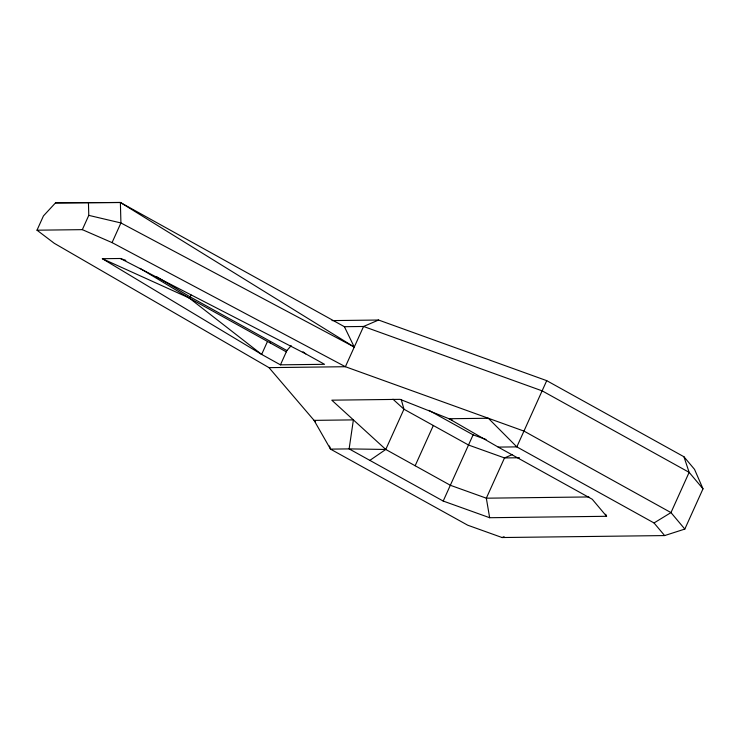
<?xml version="1.0" encoding="UTF-8"?>
<svg xmlns="http://www.w3.org/2000/svg" width="740" height="740" viewBox="0 0 740 740"><rect width="100%" height="100%" fill="white"/><g stroke="black" fill="none" stroke-linecap="round" stroke-linejoin="round"><path stroke-width="1.11" d="M546.721 380.656L516.825 446.877L498.187 447.099L449.032 418.729L488.345 418.257L516.825 446.877L654.03 522.958L664.64 535.575L684.824 529.072L703 488.826L694.536 469.364L683.936 456.746L546.721 380.656L378.575 320.032L332.019 320.596M428.886 410.33L473.101 434.843L443.204 501.054L349.132 448.893L330.503 449.125L314.075 420.366L353.387 419.885L349.132 448.893L385.771 449.457L450.401 485.301L486.328 498.187L588.901 496.947M315.573 422.124L268.999 367.641L54.288 243.312L37 230.196L43.447 215.913L55.519 202.862L120.379 202.483L344.396 326.701L363.562 326.47L542.254 390.896L689.144 472.351L703 488.826M37 230.196L82.334 229.65L88.782 215.368L88.439 202.464M684.824 529.072L670.976 512.598L524.077 431.143L345.386 366.716L112.055 242.609L120.925 222.953L120.379 202.483L55.519 202.862M267.501 341.427L261.646 354.414L102.37 258.704L120.379 258.491L305.74 353.877L324.536 364.311L280.442 364.839L261.646 354.414L189.2 298.017L191.225 295.084M280.442 364.839L286.889 350.557L291.19 345.663M369.852 460.382L385.771 449.457L403.947 409.211L401.246 399.545M415.149 465.747L433.325 425.5M654.03 522.958L670.976 512.598L689.144 472.351L683.936 456.746M378.575 320.032L363.562 326.47L345.386 366.716L268.999 367.641M512.524 454.499L504.504 457.931L486.328 498.187L489.649 517.713L606.587 516.298L605.69 514.254M329.466 446.007L330.503 449.125L467.717 525.206L502.099 537.536L504.107 536.676M519.489 457.755L504.504 457.931L468.577 445.055L403.947 409.211L392.977 399.202M502.099 537.536L664.64 535.575M88.782 215.368L120.925 222.953L354.266 347.06L344.396 326.701M120.379 258.491L125.809 260.36M473.101 434.843L486.06 439.486M443.204 501.054L489.649 517.713M452.214 419.996L400.109 399.35L331.788 400.174L385.771 449.457M82.334 229.65L112.055 242.609M102.37 258.704L189.2 298.017L286.306 351.861M498.187 447.099L592.259 499.26L606.587 516.298M286.889 350.557L189.792 296.712L156.344 276.538M140.017 268.343L189.2 298.017M120.379 202.483L354.266 347.06M303.021 351.768L305.74 353.877M269.841 342.084L270.442 343.055"/></g></svg>
